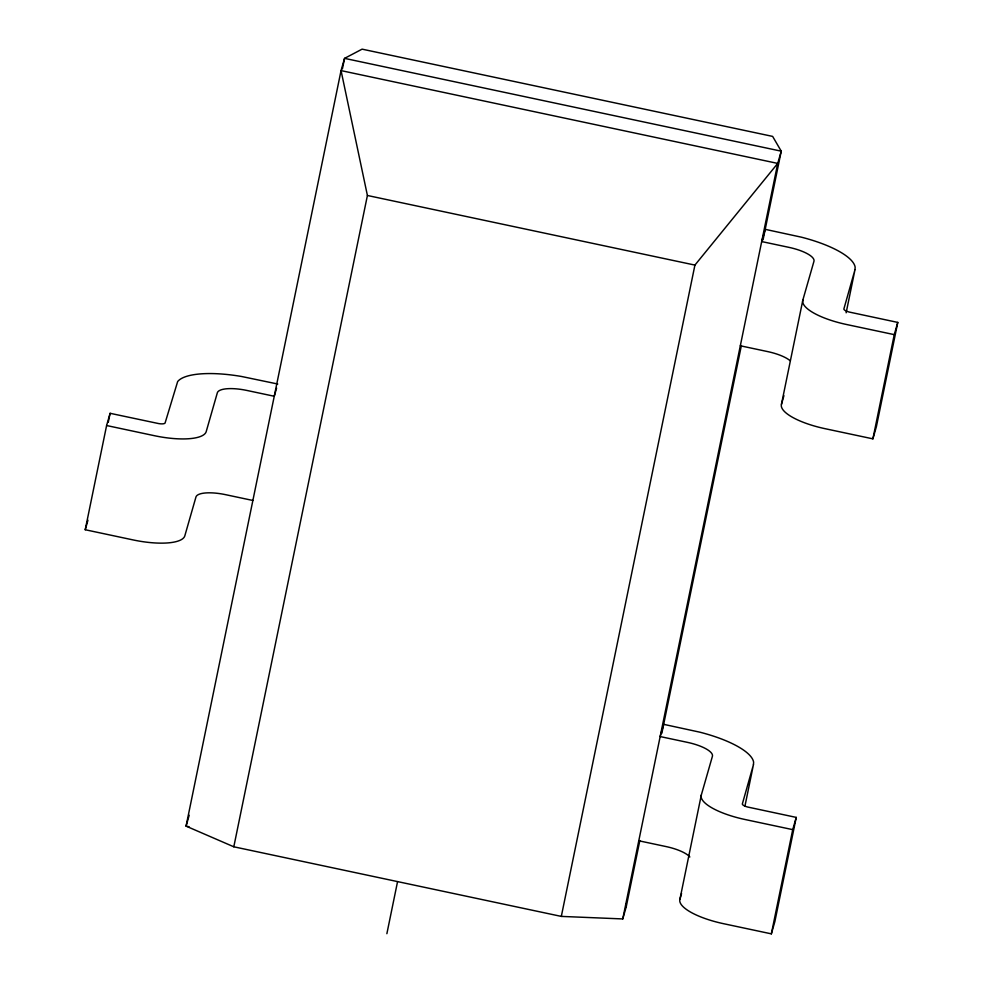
<?xml version="1.0" encoding="UTF-8"?>
<svg xmlns="http://www.w3.org/2000/svg" width="983" height="983" viewBox="0 0 983 983"><rect width="100%" height="100%" fill="white"/><g stroke="black" fill="none" stroke-linecap="round" stroke-linejoin="round"><path stroke-width="1.47" d="M753.457 764.627L753.617 762.255A69.867 21.184 11.6 0 0 699.835 732.175L663.672 724.336L660.158 736.562L687.449 742.362A27.905 8.466 11.6 0 1 712.405 756.32L701.297 795.063L679.917 899.273A48.843 14.806 11.6 0 0 723.586 923.701L771.348 933.85L774.862 921.612L796.242 817.401L747.608 807.018A6.893 2.089 11.6 0 1 742.312 804.057L753.457 764.627L744.905 806.306M855.001 269.625L855.149 267.253A69.867 21.184 11.6 0 0 801.378 237.173L765.204 229.334L761.702 241.572L788.993 247.372A27.905 8.466 11.6 0 1 813.949 261.318L802.841 300.073L781.46 404.283A48.843 14.806 11.6 0 0 825.13 428.699L872.892 438.848L876.394 426.622L897.774 322.412L849.14 312.029A6.893 2.089 11.6 0 1 843.844 309.067L855.001 269.625L846.142 312.803M252.877 500.47L225.586 494.67A27.905 8.466 11.6 0 0 195.949 497.029L184.841 535.772A48.843 14.806 11.6 0 1 132.988 539.9L85.226 529.739L106.606 425.528L110.108 413.302L158.767 423.599A6.893 2.089 11.6 0 0 165.058 423.095L177.653 381.564A69.867 21.184 11.6 0 1 241.511 376.477L277.759 384.021M108.277 422.235L110.108 413.302M342.403 68.871L344.566 58.366L362.088 49.15L772.638 136.404L781.239 151.173L763.066 239.754M233.807 846.793L367.409 195.482L341.052 70.604L344.566 58.366L781.239 151.173L777.725 163.411L622.755 918.933L561.318 916.402L233.807 846.793L186.07 826.125L341.052 70.604L777.725 163.411L694.92 265.091L561.318 916.402M386.872 933.703L397.562 881.604M622.755 918.933L626.257 906.695L639.822 840.563M661.842 733.257L741.366 345.561M771.348 933.85L792.728 829.64L796.242 817.401M872.892 438.848L894.26 334.638L897.774 322.412M85.226 529.739L87.954 520.228M276.592 388.101L274.257 396.26L246.954 390.46A27.905 8.466 11.6 0 0 217.329 392.819L206.221 431.562A48.843 14.806 11.6 0 1 154.368 435.69L106.606 425.528M189.191 815.251L186.07 826.125L189.08 826.764M781.46 404.283L783.93 395.67M679.917 899.273L681.563 893.535M367.409 195.482L694.92 265.091M894.26 334.638L846.498 324.488A48.843 14.806 11.6 0 1 802.841 300.073M740.322 345.783L767.612 351.582A27.905 8.466 11.6 0 1 790.086 360.675M792.728 829.64L744.967 819.49A48.843 14.806 11.6 0 1 701.297 795.063M638.79 840.772L666.081 846.572A27.905 8.466 11.6 0 1 689.845 856.967M625.999 903.647L626.257 906.695"/></g></svg>
